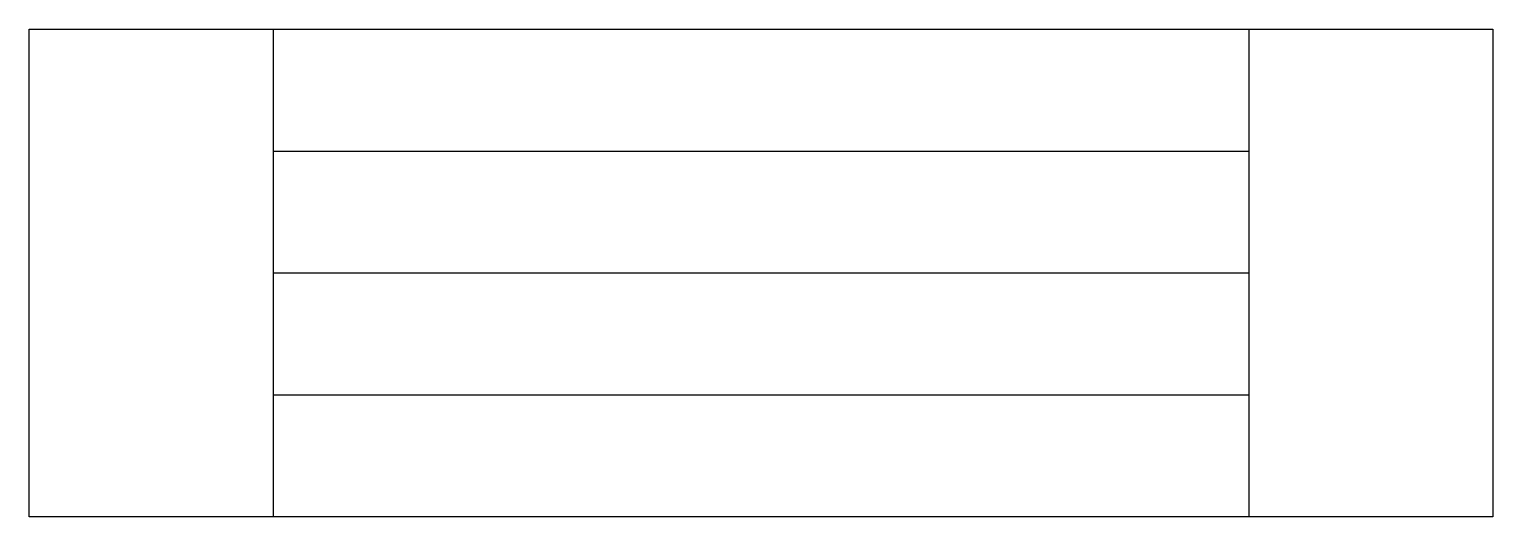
# Model space of a CAD drawing. Extents: x 2.8 to 34.5, y -2.8 to 7.8.
import ezdxf

# ---------------------------------------------------------------- set-up
doc = ezdxf.new("R2010")
doc.units = 0
doc.layers.add('DEFAULT_255_2_778', color=255, linetype='CONTINUOUS')

msp = doc.modelspace()

# ---------------------------------------------------------------- linework, layer by layer
at = {"layer": 'DEFAULT_255_2_778'}
for p, q in [((2.778, 7.805), (34.528, 7.805)), ((2.778, -2.778), (2.778, 7.805)), ((8.071, 7.805), (8.071, -2.778)), ((29.235, 7.805), (29.235, -2.778)), ((34.528, 7.805), (34.528, -2.778)), ((8.07, 5.159), (29.236, 5.159)), ((8.07, 2.514), (29.236, 2.514)), ((8.07, -0.132), (29.236, -0.132)), ((34.528, -2.778), (2.778, -2.778))]:
    msp.add_line(p, q, dxfattribs=at)

doc.saveas('drawing.dxf')
